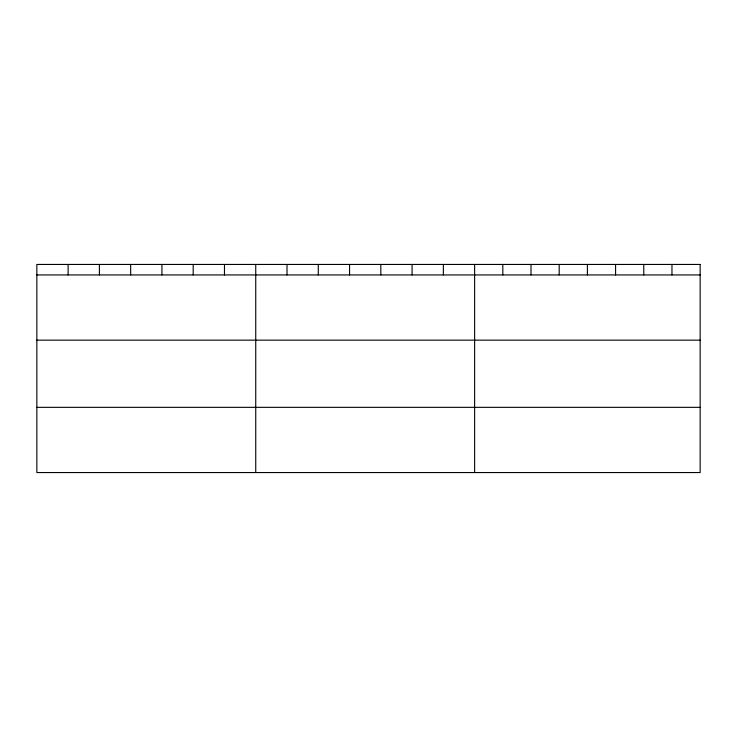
<?xml version="1.0" encoding="UTF-8"?>
<svg xmlns="http://www.w3.org/2000/svg" width="737" height="737" viewBox="0 0 737 737"><rect width="100%" height="100%" fill="white"/><g stroke="black" fill="none" stroke-linecap="round" stroke-linejoin="round"><path stroke-width="1.11" d="M36.85 274.938L700.15 274.938M36.85 340.153L700.15 340.153M36.85 407.34L700.15 407.34M671.96 264.445L671.96 274.938M643.769 264.445L643.769 274.938M615.579 264.445L615.579 274.938M587.389 264.445L587.389 274.938M559.199 264.445L559.199 274.938M531.009 264.445L531.009 274.938M502.818 264.445L502.818 274.938M474.628 264.445L474.628 472.555M443.361 264.445L443.361 274.938M412.084 264.445L412.084 274.938M380.817 264.445L380.817 274.938M349.55 264.445L349.55 274.938M318.283 264.445L318.283 274.938M287.006 264.445L287.006 274.938M255.739 264.445L255.739 472.555M224.472 264.445L224.472 274.938M193.195 264.445L193.195 274.938M161.928 264.445L161.928 274.938M130.661 264.445L130.661 274.938M99.394 264.445L99.394 274.938M68.117 264.445L68.117 274.938M700.15 264.445L36.85 264.445L36.85 472.555L700.15 472.555L700.15 264.445"/></g></svg>
